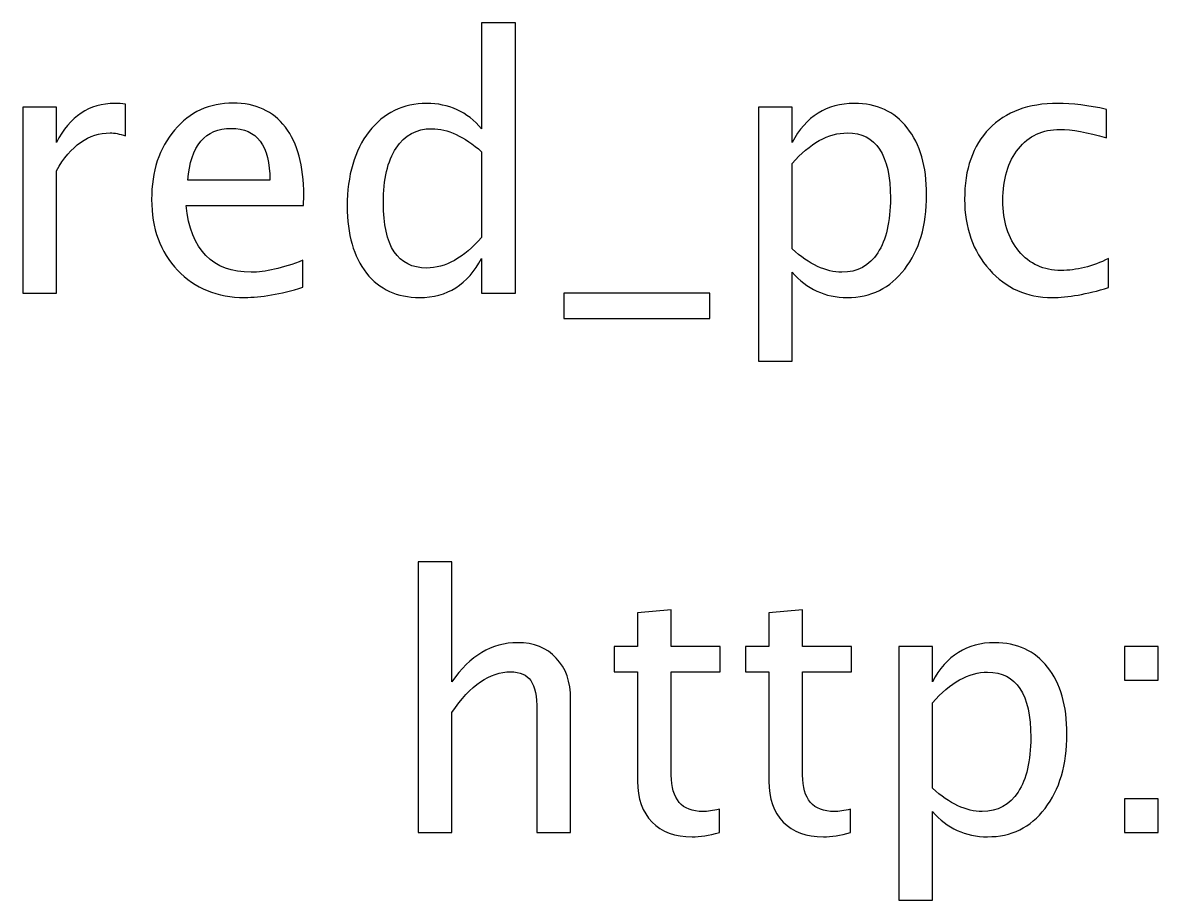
# Model space of a CAD drawing. Header units: centimetres. Extents: x -32.9 to 32.9, y -27.7 to 43.3.
# Drawn here: x -5.789 to -1.681, y 17.571 to 20.746 of the extents above; entities that cross this region are included whole.
import ezdxf

# ---------------------------------------------------------------- set-up
doc = ezdxf.new("R2010")
doc.units = ezdxf.units.CM
doc.header["$MEASUREMENT"] = 0
doc.layers.add('Layer 1', color=7, linetype='Continuous')

msp = doc.modelspace()

# ---------------------------------------------------------------- linework, layer by layer
at = {"layer": 'Layer 1'}
for points, knots in [([(-4.12887, 19.7673), (-4.12887, 19.7673), (-4.12887, 19.89367), (-4.12887, 19.89367), (-4.12887, 19.89367), (-4.17861, 19.79926), (-4.25354, 19.75206), (-4.35366, 19.75206), (-4.35366, 19.75206), (-4.43494, 19.75206), (-4.49886, 19.78148), (-4.54543, 19.84054), (-4.54543, 19.84054), (-4.592, 19.89959), (-4.61528, 19.98024), (-4.61528, 20.08247), (-4.61528, 20.08247), (-4.61528, 20.19423), (-4.58882, 20.28419), (-4.53612, 20.35235), (-4.53612, 20.35235), (-4.4832, 20.42029), (-4.41377, 20.45437), (-4.32762, 20.45437), (-4.32762, 20.45437), (-4.24783, 20.45437), (-4.18136, 20.42389), (-4.12887, 20.36272), (-4.12887, 20.36272), (-4.12887, 20.36272), (-4.12887, 20.74647), (-4.12887, 20.74647), (-4.12887, 20.74647), (-4.12887, 20.74647), (-4.00695, 20.74647), (-4.00695, 20.74647), (-4.00695, 20.74647), (-4.00695, 20.74647), (-4.00695, 19.7673), (-4.00695, 19.7673), (-4.00695, 19.7673), (-4.00695, 19.7673), (-4.12887, 19.7673), (-4.12887, 19.7673)], [0, 0, 0, 0, 0.0833333, 0.0833333, 0.0833333, 0.0833333, 0.1666667, 0.1666667, 0.1666667, 0.1666667, 0.25, 0.25, 0.25, 0.25, 0.3333333, 0.3333333, 0.3333333, 0.3333333, 0.4166667, 0.4166667, 0.4166667, 0.4166667, 0.5, 0.5, 0.5, 0.5, 0.5833333, 0.5833333, 0.5833333, 0.5833333, 0.6666667, 0.6666667, 0.6666667, 0.6666667, 0.75, 0.75, 0.75, 0.75, 0.8333333, 0.8333333, 0.8333333, 0.8333333, 1, 1, 1, 1]), ([(-5.78918, 19.7673), (-5.78918, 19.7673), (-5.78918, 20.4404), (-5.78918, 20.4404), (-5.78918, 20.4404), (-5.78918, 20.4404), (-5.66726, 20.4404), (-5.66726, 20.4404), (-5.66726, 20.4404), (-5.66726, 20.4404), (-5.66726, 20.31319), (-5.66726, 20.31319), (-5.66726, 20.31319), (-5.61879, 20.40738), (-5.54851, 20.45437), (-5.45623, 20.45437), (-5.45623, 20.45437), (-5.44374, 20.45437), (-5.43062, 20.45331), (-5.41707, 20.4512), (-5.41707, 20.4512), (-5.41707, 20.4512), (-5.41707, 20.33711), (-5.41707, 20.33711), (-5.41707, 20.33711), (-5.43824, 20.34409), (-5.45686, 20.34769), (-5.47295, 20.34769), (-5.47295, 20.34769), (-5.55042, 20.34769), (-5.61519, 20.30197), (-5.66726, 20.21032), (-5.66726, 20.21032), (-5.66726, 20.21032), (-5.66726, 19.7673), (-5.66726, 19.7673), (-5.66726, 19.7673), (-5.66726, 19.7673), (-5.78918, 19.7673), (-5.78918, 19.7673)], [0, 0, 0, 0, 0.0909091, 0.0909091, 0.0909091, 0.0909091, 0.1818182, 0.1818182, 0.1818182, 0.1818182, 0.2727273, 0.2727273, 0.2727273, 0.2727273, 0.3636364, 0.3636364, 0.3636364, 0.3636364, 0.4545455, 0.4545455, 0.4545455, 0.4545455, 0.5454545, 0.5454545, 0.5454545, 0.5454545, 0.6363636, 0.6363636, 0.6363636, 0.6363636, 0.7272727, 0.7272727, 0.7272727, 0.7272727, 0.8181818, 0.8181818, 0.8181818, 0.8181818, 1, 1, 1, 1]), ([(-4.77551, 19.78889), (-4.85742, 19.76434), (-4.92749, 19.75206), (-4.98591, 19.75206), (-4.98591, 19.75206), (-5.0856, 19.75206), (-5.16667, 19.78508), (-5.22911, 19.85091), (-5.22911, 19.85091), (-5.29155, 19.91674), (-5.32288, 20.00204), (-5.32288, 20.10703), (-5.32288, 20.10703), (-5.32288, 20.20884), (-5.29536, 20.29245), (-5.24012, 20.35785), (-5.24012, 20.35785), (-5.18487, 20.42304), (-5.11418, 20.45564), (-5.02803, 20.45564), (-5.02803, 20.45564), (-4.94654, 20.45564), (-4.88346, 20.42664), (-4.83901, 20.36865), (-4.83901, 20.36865), (-4.79456, 20.31065), (-4.77233, 20.22852), (-4.77233, 20.12205), (-4.77233, 20.12205), (-4.77233, 20.12205), (-4.77297, 20.0848), (-4.77297, 20.0848), (-4.77297, 20.0848), (-4.77297, 20.0848), (-5.19842, 20.0848), (-5.19842, 20.0848), (-5.19842, 20.0848), (-5.18064, 19.92393), (-5.10211, 19.8435), (-4.96305, 19.8435), (-4.96305, 19.8435), (-4.91203, 19.8435), (-4.84959, 19.85789), (-4.77551, 19.88668), (-4.77551, 19.88668), (-4.77551, 19.88668), (-4.77551, 19.78889), (-4.77551, 19.78889)], [0, 0, 0, 0, 0.0769231, 0.0769231, 0.0769231, 0.0769231, 0.1538462, 0.1538462, 0.1538462, 0.1538462, 0.2307692, 0.2307692, 0.2307692, 0.2307692, 0.3076923, 0.3076923, 0.3076923, 0.3076923, 0.3846154, 0.3846154, 0.3846154, 0.3846154, 0.4615385, 0.4615385, 0.4615385, 0.4615385, 0.5384615, 0.5384615, 0.5384615, 0.5384615, 0.6153846, 0.6153846, 0.6153846, 0.6153846, 0.6923077, 0.6923077, 0.6923077, 0.6923077, 0.7692308, 0.7692308, 0.7692308, 0.7692308, 0.8461538, 0.8461538, 0.8461538, 0.8461538, 1, 1, 1, 1]), ([(-3.12769, 19.52219), (-3.12769, 19.52219), (-3.12769, 20.4404), (-3.12769, 20.4404), (-3.12769, 20.4404), (-3.12769, 20.4404), (-3.00577, 20.4404), (-3.00577, 20.4404), (-3.00577, 20.4404), (-3.00577, 20.4404), (-3.00577, 20.31319), (-3.00577, 20.31319), (-3.00577, 20.31319), (-2.95582, 20.40738), (-2.88067, 20.45437), (-2.78056, 20.45437), (-2.78056, 20.45437), (-2.69949, 20.45437), (-2.63578, 20.42495), (-2.58921, 20.36589), (-2.58921, 20.36589), (-2.54264, 20.30684), (-2.51936, 20.22619), (-2.51936, 20.12396), (-2.51936, 20.12396), (-2.51936, 20.01262), (-2.54582, 19.92266), (-2.59852, 19.85451), (-2.59852, 19.85451), (-2.65123, 19.78614), (-2.72065, 19.75206), (-2.80659, 19.75206), (-2.80659, 19.75206), (-2.88639, 19.75206), (-2.95285, 19.78254), (-3.00577, 19.84371), (-3.00577, 19.84371), (-3.00577, 19.84371), (-3.00577, 19.52219), (-3.00577, 19.52219), (-3.00577, 19.52219), (-3.00577, 19.52219), (-3.12769, 19.52219), (-3.12769, 19.52219)], [0, 0, 0, 0, 0.0833333, 0.0833333, 0.0833333, 0.0833333, 0.1666667, 0.1666667, 0.1666667, 0.1666667, 0.25, 0.25, 0.25, 0.25, 0.3333333, 0.3333333, 0.3333333, 0.3333333, 0.4166667, 0.4166667, 0.4166667, 0.4166667, 0.5, 0.5, 0.5, 0.5, 0.5833333, 0.5833333, 0.5833333, 0.5833333, 0.6666667, 0.6666667, 0.6666667, 0.6666667, 0.75, 0.75, 0.75, 0.75, 0.8333333, 0.8333333, 0.8333333, 0.8333333, 1, 1, 1, 1]), ([(-1.86108, 19.78762), (-1.94003, 19.76391), (-2.00819, 19.75206), (-2.06555, 19.75206), (-2.06555, 19.75206), (-2.15657, 19.75206), (-2.23192, 19.78572), (-2.29182, 19.85281), (-2.29182, 19.85281), (-2.35172, 19.92012), (-2.38178, 20.005), (-2.38178, 20.10724), (-2.38178, 20.10724), (-2.38178, 20.21646), (-2.35215, 20.30176), (-2.29288, 20.36272), (-2.29288, 20.36272), (-2.23361, 20.42389), (-2.15085, 20.45437), (-2.04459, 20.45437), (-2.04459, 20.45437), (-1.99231, 20.45437), (-1.93347, 20.44717), (-1.8687, 20.43278), (-1.8687, 20.43278), (-1.8687, 20.43278), (-1.8687, 20.32991), (-1.8687, 20.32991), (-1.8687, 20.32991), (-1.93749, 20.35023), (-1.99358, 20.36039), (-2.03676, 20.36039), (-2.03676, 20.36039), (-2.09942, 20.36039), (-2.14958, 20.3369), (-2.18705, 20.29012), (-2.18705, 20.29012), (-2.22451, 20.24334), (-2.24335, 20.1809), (-2.24335, 20.103), (-2.24335, 20.103), (-2.24335, 20.02744), (-2.22388, 19.96648), (-2.18514, 19.9197), (-2.18514, 19.9197), (-2.14641, 19.87313), (-2.09582, 19.84985), (-2.03295, 19.84985), (-2.03295, 19.84985), (-1.97728, 19.84985), (-1.92013, 19.86424), (-1.86108, 19.89303), (-1.86108, 19.89303), (-1.86108, 19.89303), (-1.86108, 19.78762), (-1.86108, 19.78762)], [0, 0, 0, 0, 0.0666667, 0.0666667, 0.0666667, 0.0666667, 0.1333333, 0.1333333, 0.1333333, 0.1333333, 0.2, 0.2, 0.2, 0.2, 0.2666667, 0.2666667, 0.2666667, 0.2666667, 0.3333333, 0.3333333, 0.3333333, 0.3333333, 0.4, 0.4, 0.4, 0.4, 0.4666667, 0.4666667, 0.4666667, 0.4666667, 0.5333333, 0.5333333, 0.5333333, 0.5333333, 0.6, 0.6, 0.6, 0.6, 0.6666667, 0.6666667, 0.6666667, 0.6666667, 0.7333333, 0.7333333, 0.7333333, 0.7333333, 0.8, 0.8, 0.8, 0.8, 0.8666667, 0.8666667, 0.8666667, 0.8666667, 1, 1, 1, 1]), ([(-5.19207, 20.17624), (-5.19207, 20.17624), (-4.89489, 20.17624), (-4.89489, 20.17624), (-4.89489, 20.17624), (-4.89489, 20.30155), (-4.94167, 20.3642), (-5.03501, 20.3642), (-5.03501, 20.3642), (-5.12899, 20.3642), (-5.18127, 20.30155), (-5.19207, 20.17624)], [0, 0, 0, 0, 0.25, 0.25, 0.25, 0.25, 0.5, 0.5, 0.5, 0.5, 1, 1, 1, 1]), ([(-4.12887, 20.27932), (-4.19216, 20.33499), (-4.25206, 20.36293), (-4.30879, 20.36293), (-4.30879, 20.36293), (-4.36467, 20.36293), (-4.40785, 20.33965), (-4.43854, 20.29287), (-4.43854, 20.29287), (-4.46923, 20.2463), (-4.48447, 20.18026), (-4.48447, 20.09475), (-4.48447, 20.09475), (-4.48447, 19.93748), (-4.4324, 19.85874), (-4.32805, 19.85874), (-4.32805, 19.85874), (-4.26031, 19.85874), (-4.19385, 19.89578), (-4.12887, 19.96965), (-4.12887, 19.96965), (-4.12887, 19.96965), (-4.12887, 20.27932), (-4.12887, 20.27932)], [0, 0, 0, 0, 0.1428571, 0.1428571, 0.1428571, 0.1428571, 0.2857143, 0.2857143, 0.2857143, 0.2857143, 0.4285714, 0.4285714, 0.4285714, 0.4285714, 0.5714286, 0.5714286, 0.5714286, 0.5714286, 0.7142857, 0.7142857, 0.7142857, 0.7142857, 1, 1, 1, 1]), ([(-3.00577, 19.92774), (-2.9429, 19.87165), (-2.883, 19.8435), (-2.82606, 19.8435), (-2.82606, 19.8435), (-2.76997, 19.8435), (-2.72658, 19.867), (-2.6961, 19.91377), (-2.6961, 19.91377), (-2.66541, 19.96055), (-2.65017, 20.02638), (-2.65017, 20.11147), (-2.65017, 20.11147), (-2.65017, 20.26895), (-2.70224, 20.34769), (-2.80638, 20.34769), (-2.80638, 20.34769), (-2.87454, 20.34769), (-2.941, 20.31086), (-3.00577, 20.23699), (-3.00577, 20.23699), (-3.00577, 20.23699), (-3.00577, 19.92774), (-3.00577, 19.92774)], [0, 0, 0, 0, 0.1428571, 0.1428571, 0.1428571, 0.1428571, 0.2857143, 0.2857143, 0.2857143, 0.2857143, 0.4285714, 0.4285714, 0.4285714, 0.4285714, 0.5714286, 0.5714286, 0.5714286, 0.5714286, 0.7142857, 0.7142857, 0.7142857, 0.7142857, 1, 1, 1, 1]), ([(-3.83127, 19.67586), (-3.83127, 19.67586), (-3.83127, 19.7673), (-3.83127, 19.7673), (-3.83127, 19.7673), (-3.83127, 19.7673), (-3.30295, 19.7673), (-3.30295, 19.7673), (-3.30295, 19.7673), (-3.30295, 19.7673), (-3.30295, 19.67586), (-3.30295, 19.67586), (-3.30295, 19.67586), (-3.30295, 19.67586), (-3.83127, 19.67586), (-3.83127, 19.67586)], [0, 0, 0, 0, 0.2, 0.2, 0.2, 0.2, 0.4, 0.4, 0.4, 0.4, 0.6, 0.6, 0.6, 0.6, 1, 1, 1, 1]), ([(-4.35821, 17.81573), (-4.35821, 17.81573), (-4.35821, 18.7949), (-4.35821, 18.7949), (-4.35821, 18.7949), (-4.35821, 18.7949), (-4.23629, 18.7949), (-4.23629, 18.7949), (-4.23629, 18.7949), (-4.23629, 18.7949), (-4.23629, 18.36162), (-4.23629, 18.36162), (-4.23629, 18.36162), (-4.17173, 18.45581), (-4.09257, 18.5028), (-3.99901, 18.5028), (-3.99901, 18.5028), (-3.94017, 18.5028), (-3.89339, 18.48439), (-3.85889, 18.44734), (-3.85889, 18.44734), (-3.82439, 18.41051), (-3.80703, 18.36077), (-3.80703, 18.29854), (-3.80703, 18.29854), (-3.80703, 18.29854), (-3.80703, 17.81573), (-3.80703, 17.81573), (-3.80703, 17.81573), (-3.80703, 17.81573), (-3.92895, 17.81573), (-3.92895, 17.81573), (-3.92895, 17.81573), (-3.92895, 17.81573), (-3.92895, 18.25875), (-3.92895, 18.25875), (-3.92895, 18.25875), (-3.92895, 18.3087), (-3.93636, 18.34426), (-3.95096, 18.36543), (-3.95096, 18.36543), (-3.96578, 18.38681), (-3.99012, 18.39739), (-4.0242, 18.39739), (-4.0242, 18.39739), (-4.09913, 18.39739), (-4.16983, 18.3485), (-4.23629, 18.25071), (-4.23629, 18.25071), (-4.23629, 18.25071), (-4.23629, 17.81573), (-4.23629, 17.81573), (-4.23629, 17.81573), (-4.23629, 17.81573), (-4.35821, 17.81573), (-4.35821, 17.81573)], [0, 0, 0, 0, 0.0666667, 0.0666667, 0.0666667, 0.0666667, 0.1333333, 0.1333333, 0.1333333, 0.1333333, 0.2, 0.2, 0.2, 0.2, 0.2666667, 0.2666667, 0.2666667, 0.2666667, 0.3333333, 0.3333333, 0.3333333, 0.3333333, 0.4, 0.4, 0.4, 0.4, 0.4666667, 0.4666667, 0.4666667, 0.4666667, 0.5333333, 0.5333333, 0.5333333, 0.5333333, 0.6, 0.6, 0.6, 0.6, 0.6666667, 0.6666667, 0.6666667, 0.6666667, 0.7333333, 0.7333333, 0.7333333, 0.7333333, 0.8, 0.8, 0.8, 0.8, 0.8666667, 0.8666667, 0.8666667, 0.8666667, 1, 1, 1, 1]), ([(-3.26897, 17.81594), (-3.30665, 17.80557), (-3.33945, 17.80049), (-3.36718, 17.80049), (-3.36718, 17.80049), (-3.42941, 17.80049), (-3.47788, 17.81827), (-3.5126, 17.85383), (-3.5126, 17.85383), (-3.54752, 17.88939), (-3.56488, 17.93871), (-3.56488, 18.002), (-3.56488, 18.002), (-3.56488, 18.002), (-3.56488, 18.39739), (-3.56488, 18.39739), (-3.56488, 18.39739), (-3.56488, 18.39739), (-3.64912, 18.39739), (-3.64912, 18.39739), (-3.64912, 18.39739), (-3.64912, 18.39739), (-3.64912, 18.48883), (-3.64912, 18.48883), (-3.64912, 18.48883), (-3.64912, 18.48883), (-3.56488, 18.48883), (-3.56488, 18.48883), (-3.56488, 18.48883), (-3.56488, 18.48883), (-3.56488, 18.61054), (-3.56488, 18.61054), (-3.56488, 18.61054), (-3.56488, 18.61054), (-3.44296, 18.62218), (-3.44296, 18.62218), (-3.44296, 18.62218), (-3.44296, 18.62218), (-3.44296, 18.48883), (-3.44296, 18.48883), (-3.44296, 18.48883), (-3.44296, 18.48883), (-3.26643, 18.48883), (-3.26643, 18.48883), (-3.26643, 18.48883), (-3.26643, 18.48883), (-3.26643, 18.39739), (-3.26643, 18.39739), (-3.26643, 18.39739), (-3.26643, 18.39739), (-3.44296, 18.39739), (-3.44296, 18.39739), (-3.44296, 18.39739), (-3.44296, 18.39739), (-3.44296, 18.02401), (-3.44296, 18.02401), (-3.44296, 18.02401), (-3.44296, 17.93596), (-3.40465, 17.89193), (-3.32824, 17.89193), (-3.32824, 17.89193), (-3.31194, 17.89193), (-3.29225, 17.89468), (-3.26897, 17.89997), (-3.26897, 17.89997), (-3.26897, 17.89997), (-3.26897, 17.81594), (-3.26897, 17.81594)], [0, 0, 0, 0, 0.0555556, 0.0555556, 0.0555556, 0.0555556, 0.1111111, 0.1111111, 0.1111111, 0.1111111, 0.1666667, 0.1666667, 0.1666667, 0.1666667, 0.2222222, 0.2222222, 0.2222222, 0.2222222, 0.2777778, 0.2777778, 0.2777778, 0.2777778, 0.3333333, 0.3333333, 0.3333333, 0.3333333, 0.3888889, 0.3888889, 0.3888889, 0.3888889, 0.4444444, 0.4444444, 0.4444444, 0.4444444, 0.5, 0.5, 0.5, 0.5, 0.5555556, 0.5555556, 0.5555556, 0.5555556, 0.6111111, 0.6111111, 0.6111111, 0.6111111, 0.6666667, 0.6666667, 0.6666667, 0.6666667, 0.7222222, 0.7222222, 0.7222222, 0.7222222, 0.7777778, 0.7777778, 0.7777778, 0.7777778, 0.8333333, 0.8333333, 0.8333333, 0.8333333, 0.8888889, 0.8888889, 0.8888889, 0.8888889, 1, 1, 1, 1]), ([(-2.79399, 17.81594), (-2.83167, 17.80557), (-2.86447, 17.80049), (-2.8922, 17.80049), (-2.8922, 17.80049), (-2.95443, 17.80049), (-3.0029, 17.81827), (-3.03762, 17.85383), (-3.03762, 17.85383), (-3.07254, 17.88939), (-3.0899, 17.93871), (-3.0899, 18.002), (-3.0899, 18.002), (-3.0899, 18.002), (-3.0899, 18.39739), (-3.0899, 18.39739), (-3.0899, 18.39739), (-3.0899, 18.39739), (-3.17414, 18.39739), (-3.17414, 18.39739), (-3.17414, 18.39739), (-3.17414, 18.39739), (-3.17414, 18.48883), (-3.17414, 18.48883), (-3.17414, 18.48883), (-3.17414, 18.48883), (-3.0899, 18.48883), (-3.0899, 18.48883), (-3.0899, 18.48883), (-3.0899, 18.48883), (-3.0899, 18.61054), (-3.0899, 18.61054), (-3.0899, 18.61054), (-3.0899, 18.61054), (-2.96798, 18.62218), (-2.96798, 18.62218), (-2.96798, 18.62218), (-2.96798, 18.62218), (-2.96798, 18.48883), (-2.96798, 18.48883), (-2.96798, 18.48883), (-2.96798, 18.48883), (-2.79145, 18.48883), (-2.79145, 18.48883), (-2.79145, 18.48883), (-2.79145, 18.48883), (-2.79145, 18.39739), (-2.79145, 18.39739), (-2.79145, 18.39739), (-2.79145, 18.39739), (-2.96798, 18.39739), (-2.96798, 18.39739), (-2.96798, 18.39739), (-2.96798, 18.39739), (-2.96798, 18.02401), (-2.96798, 18.02401), (-2.96798, 18.02401), (-2.96798, 17.93596), (-2.92967, 17.89193), (-2.85326, 17.89193), (-2.85326, 17.89193), (-2.83696, 17.89193), (-2.81727, 17.89468), (-2.79399, 17.89997), (-2.79399, 17.89997), (-2.79399, 17.89997), (-2.79399, 17.81594), (-2.79399, 17.81594)], [0, 0, 0, 0, 0.0555556, 0.0555556, 0.0555556, 0.0555556, 0.1111111, 0.1111111, 0.1111111, 0.1111111, 0.1666667, 0.1666667, 0.1666667, 0.1666667, 0.2222222, 0.2222222, 0.2222222, 0.2222222, 0.2777778, 0.2777778, 0.2777778, 0.2777778, 0.3333333, 0.3333333, 0.3333333, 0.3333333, 0.3888889, 0.3888889, 0.3888889, 0.3888889, 0.4444444, 0.4444444, 0.4444444, 0.4444444, 0.5, 0.5, 0.5, 0.5, 0.5555556, 0.5555556, 0.5555556, 0.5555556, 0.6111111, 0.6111111, 0.6111111, 0.6111111, 0.6666667, 0.6666667, 0.6666667, 0.6666667, 0.7222222, 0.7222222, 0.7222222, 0.7222222, 0.7777778, 0.7777778, 0.7777778, 0.7777778, 0.8333333, 0.8333333, 0.8333333, 0.8333333, 0.8888889, 0.8888889, 0.8888889, 0.8888889, 1, 1, 1, 1]), ([(-2.62, 17.57062), (-2.62, 17.57062), (-2.62, 18.48883), (-2.62, 18.48883), (-2.62, 18.48883), (-2.62, 18.48883), (-2.49808, 18.48883), (-2.49808, 18.48883), (-2.49808, 18.48883), (-2.49808, 18.48883), (-2.49808, 18.36162), (-2.49808, 18.36162), (-2.49808, 18.36162), (-2.44813, 18.45581), (-2.37298, 18.5028), (-2.27287, 18.5028), (-2.27287, 18.5028), (-2.1918, 18.5028), (-2.12809, 18.47338), (-2.08152, 18.41432), (-2.08152, 18.41432), (-2.03495, 18.35527), (-2.01167, 18.27462), (-2.01167, 18.17239), (-2.01167, 18.17239), (-2.01167, 18.06105), (-2.03813, 17.97109), (-2.09083, 17.90294), (-2.09083, 17.90294), (-2.14354, 17.83457), (-2.21296, 17.80049), (-2.2989, 17.80049), (-2.2989, 17.80049), (-2.3787, 17.80049), (-2.44516, 17.83097), (-2.49808, 17.89214), (-2.49808, 17.89214), (-2.49808, 17.89214), (-2.49808, 17.57062), (-2.49808, 17.57062), (-2.49808, 17.57062), (-2.49808, 17.57062), (-2.62, 17.57062), (-2.62, 17.57062)], [0, 0, 0, 0, 0.0833333, 0.0833333, 0.0833333, 0.0833333, 0.1666667, 0.1666667, 0.1666667, 0.1666667, 0.25, 0.25, 0.25, 0.25, 0.3333333, 0.3333333, 0.3333333, 0.3333333, 0.4166667, 0.4166667, 0.4166667, 0.4166667, 0.5, 0.5, 0.5, 0.5, 0.5833333, 0.5833333, 0.5833333, 0.5833333, 0.6666667, 0.6666667, 0.6666667, 0.6666667, 0.75, 0.75, 0.75, 0.75, 0.8333333, 0.8333333, 0.8333333, 0.8333333, 1, 1, 1, 1]), ([(-1.80297, 18.36691), (-1.80297, 18.36691), (-1.80297, 18.48883), (-1.80297, 18.48883), (-1.80297, 18.48883), (-1.80297, 18.48883), (-1.68105, 18.48883), (-1.68105, 18.48883), (-1.68105, 18.48883), (-1.68105, 18.48883), (-1.68105, 18.36691), (-1.68105, 18.36691), (-1.68105, 18.36691), (-1.68105, 18.36691), (-1.80297, 18.36691), (-1.80297, 18.36691)], [0, 0, 0, 0, 0.2, 0.2, 0.2, 0.2, 0.4, 0.4, 0.4, 0.4, 0.6, 0.6, 0.6, 0.6, 1, 1, 1, 1]), ([(-2.49808, 17.97617), (-2.43521, 17.92008), (-2.37531, 17.89193), (-2.31837, 17.89193), (-2.31837, 17.89193), (-2.26228, 17.89193), (-2.21889, 17.91543), (-2.18841, 17.9622), (-2.18841, 17.9622), (-2.15772, 18.00898), (-2.14248, 18.07481), (-2.14248, 18.1599), (-2.14248, 18.1599), (-2.14248, 18.31738), (-2.19455, 18.39612), (-2.29869, 18.39612), (-2.29869, 18.39612), (-2.36685, 18.39612), (-2.43331, 18.35929), (-2.49808, 18.28542), (-2.49808, 18.28542), (-2.49808, 18.28542), (-2.49808, 17.97617), (-2.49808, 17.97617)], [0, 0, 0, 0, 0.1428571, 0.1428571, 0.1428571, 0.1428571, 0.2857143, 0.2857143, 0.2857143, 0.2857143, 0.4285714, 0.4285714, 0.4285714, 0.4285714, 0.5714286, 0.5714286, 0.5714286, 0.5714286, 0.7142857, 0.7142857, 0.7142857, 0.7142857, 1, 1, 1, 1]), ([(-1.80297, 17.81573), (-1.80297, 17.81573), (-1.80297, 17.93765), (-1.80297, 17.93765), (-1.80297, 17.93765), (-1.80297, 17.93765), (-1.68105, 17.93765), (-1.68105, 17.93765), (-1.68105, 17.93765), (-1.68105, 17.93765), (-1.68105, 17.81573), (-1.68105, 17.81573), (-1.68105, 17.81573), (-1.68105, 17.81573), (-1.80297, 17.81573), (-1.80297, 17.81573)], [0, 0, 0, 0, 0.2, 0.2, 0.2, 0.2, 0.4, 0.4, 0.4, 0.4, 0.6, 0.6, 0.6, 0.6, 1, 1, 1, 1])]:
    msp.add_open_spline(points, degree=3, knots=knots, dxfattribs=at)

doc.saveas('drawing.dxf')
